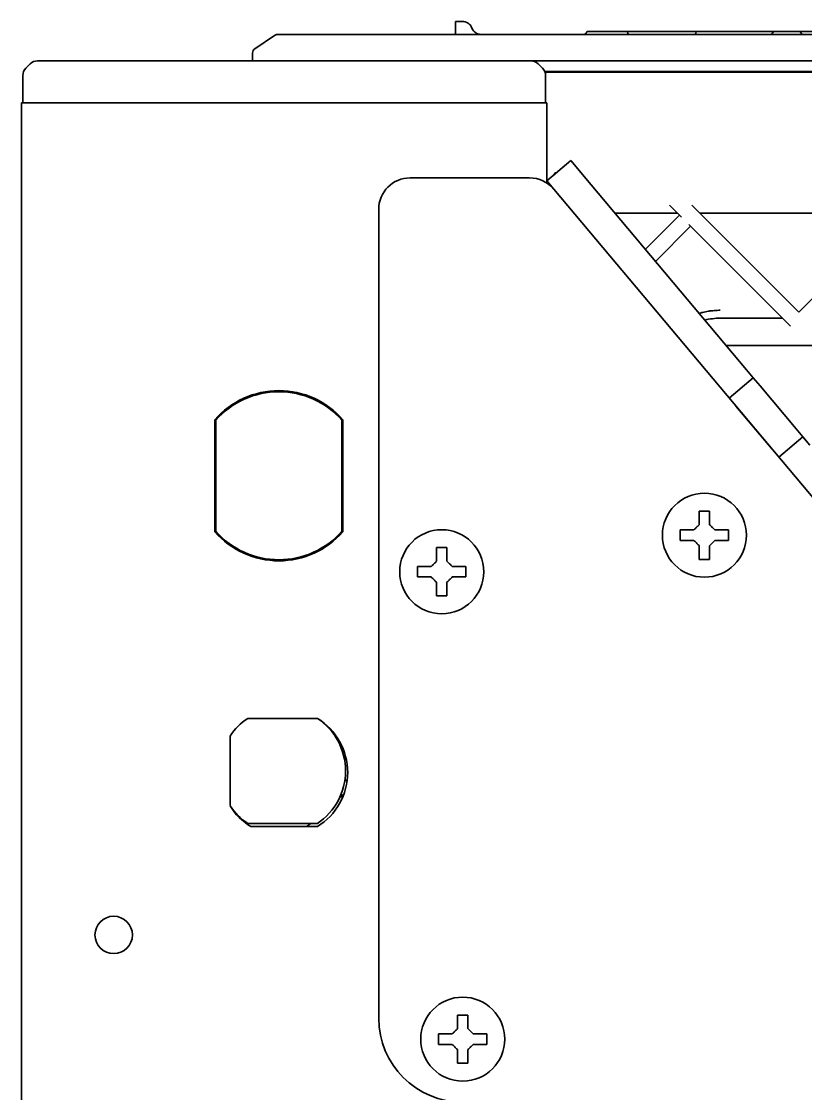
# Model space of a CAD drawing. Header units: inches. Extents: x 885 to 6823, y 710 to 5493.
# Drawn here: x 2616.8 to 2691.4, y 5315.8 to 5417.8 of the extents above; entities that cross this region are included whole.
import ezdxf

# ---------------------------------------------------------------- set-up
doc = ezdxf.new("R2010")
doc.units = ezdxf.units.IN
doc.layers.add('1', color=7, linetype='Continuous', true_color=0xffffff)

msp = doc.modelspace()

# ---------------------------------------------------------------- linework, layer by layer
at = {"layer": '1', "color": 7, "linetype": 'Continuous', "lineweight": 35}
for p, q in [((2658.08, 5417.56), (2658.08, 5417.83)), ((2658.08, 5417.83), (2658.73, 5417.83)), ((2658.08, 5416.85), (2658.08, 5417.56)), ((2659.65, 5417.21), (2659.68, 5417.14)), ((2640.85, 5416.49), (2639, 5415.23)), ((2640.85, 5416.49), (2639, 5415.23)), ((2641.13, 5416.58), (2643.03, 5416.58)), ((2643.03, 5416.58), (2762.53, 5416.58)), ((2658.08, 5416.58), (2658.08, 5416.85)), ((2674.3, 5416.88), (2670.74, 5416.88)), ((2674.3, 5416.88), (2681.06, 5416.88)), ((2681.06, 5416.88), (2684.75, 5416.88)), ((2684.75, 5416.88), (2685.94, 5416.88)), ((2685.94, 5416.88), (2688.48, 5416.88)), ((2688.48, 5416.88), (2690.76, 5416.88)), ((2690.76, 5416.88), (2693.34, 5416.88)), ((2618.32, 5414.08), (2618.51, 5414.08)), ((2665.06, 5414.08), (2618.51, 5414.08)), ((2629.45, 5414.13), (2629.45, 5414.08)), ((2629.55, 5414.08), (2629.55, 5414.08)), ((2629.55, 5414.08), (2629.55, 5414.08)), ((2638.78, 5414.82), (2638.78, 5414.08)), ((2665.24, 5414.08), (2665.06, 5414.08)), ((2665.24, 5414.08), (2785.78, 5414.08)), ((2617.61, 5413.79), (2617.2, 5413.37)), ((2666.36, 5413.37), (2665.95, 5413.79)), ((2666.57, 5413.08), (2785.78, 5413.08)), ((2666.6, 5413.01), (2782.71, 5413.01)), ((2616.91, 5412.67), (2616.91, 5410.08)), ((2666.66, 5410.08), (2666.66, 5412.67)), ((2616.78, 5410.08), (2618.58, 5410.08)), ((2616.78, 5260.05), (2616.78, 5410.08)), ((2618.58, 5410.08), (2664.98, 5410.08)), ((2664.98, 5410.08), (2666.78, 5410.08)), ((2666.78, 5402.45), (2666.78, 5410.08)), ((2666.78, 5402.65), (2669.08, 5404.58)), ((2669.08, 5404.58), (2671.01, 5402.28)), ((2665.14, 5402.94), (2653.78, 5402.94)), ((2667.44, 5401.87), (2666.78, 5402.65)), ((2667.58, 5403.42), (2667.44, 5403.21)), ((2667.58, 5403.33), (2667.58, 5403.42)), ((2667.58, 5403.42), (2667.7, 5403.42)), ((2666.94, 5402.46), (2666.89, 5402.38)), ((2726.58, 5331.39), (2667.44, 5401.87)), ((2685.79, 5384.66), (2671.01, 5402.28)), ((2650.78, 5399.94), (2650.78, 5322.94)), ((2673.27, 5399.58), (2679.22, 5399.58)), ((2678.47, 5400.33), (2679.59, 5399.21)), ((2690.78, 5390.14), (2680.59, 5400.33)), ((2681.34, 5399.58), (2700.22, 5399.58)), ((2700.97, 5400.33), (2690.78, 5390.14)), ((2679.41, 5399.39), (2676.16, 5396.14)), ((2677.13, 5394.99), (2680.47, 5398.33)), ((2680.3, 5398.51), (2689.97, 5388.83)), ((2689.22, 5389.58), (2683.28, 5389.58)), ((2764.68, 5386.98), (2683.88, 5386.98)), ((2685.79, 5384.66), (2686.43, 5383.9)), ((2684.14, 5381.97), (2686.43, 5383.9)), ((2686.43, 5383.9), (2687.08, 5383.13)), ((2687.08, 5383.13), (2690.51, 5379.04)), ((2684.78, 5381.2), (2688.22, 5377.11)), ((2635.18, 5379.91), (2635.18, 5369.25)), ((2635.28, 5369.29), (2635.28, 5379.87)), ((2647.28, 5379.87), (2647.28, 5369.29)), ((2647.38, 5369.25), (2647.38, 5379.91)), ((2688.86, 5376.34), (2691.16, 5378.27)), ((2690.51, 5379.04), (2691.16, 5378.27)), ((2691.16, 5378.27), (2691.8, 5377.5)), ((2679.48, 5368.92), (2679.48, 5369.42)), ((2679.48, 5368.42), (2679.48, 5368.92)), ((2684.08, 5369.42), (2684.08, 5368.92)), ((2684.08, 5368.92), (2684.08, 5368.42)), ((2654.48, 5365.44), (2654.48, 5365.94)), ((2659.08, 5365.94), (2659.08, 5365.44)), ((2654.48, 5364.94), (2654.48, 5365.44)), ((2659.08, 5365.44), (2659.08, 5364.94)), ((2644.95, 5351.48), (2638.31, 5351.48)), ((2644.96, 5351.48), (2644.95, 5351.48)), ((2636.63, 5349.8), (2636.63, 5343.17)), ((2647.56, 5345.58), (2647.78, 5345.58)), ((2647.05, 5343.92), (2647.47, 5344.28)), ((2638.31, 5341.48), (2644.95, 5341.48)), ((2643.94, 5341.18), (2644.28, 5341.48)), ((2638.61, 5341.18), (2644.96, 5341.18)), ((2656.48, 5320.94), (2656.48, 5321.44)), ((2661.08, 5321.44), (2661.08, 5320.94)), ((2656.48, 5320.44), (2656.48, 5320.94)), ((2661.08, 5320.94), (2661.08, 5320.44))]:
    msp.add_line(p, q, dxfattribs=at)
for centre, radius in [((2681.78, 5368.92), 4), ((2656.78, 5365.44), 4), ((2625.56, 5330.86), 1.78), ((2658.78, 5320.94), 4)]:
    msp.add_circle(centre, radius, dxfattribs=at)
for centre, radius, start, end in [((2658.73, 5416.83), 1, 22.0243, 90), ((2660.58, 5417.58), 1, 206.2307, 233.0383), ((2641.13, 5416.08), 0.5, 90, 124.2869), ((2670.28, 5416.83), 0.25, 270, 336.4218), ((2670.74, 5416.63), 0.25, 90, 156.4218), ((2688.02, 5416.83), 0.25, 270, 336.4218), ((2688.48, 5416.63), 0.25, 90, 156.4218), ((2690.76, 5416.63), 0.25, 23.5782, 90), ((2691.22, 5416.83), 0.25, 203.5782, 270), ((2639.28, 5414.82), 0.5, 124.2869, 180), ((2618.32, 5413.08), 1, 90, 135), ((2665.24, 5413.08), 1, 45, 90), ((2617.91, 5412.67), 1, 135, 180), ((2665.66, 5412.67), 1, 0, 45), ((2669.78, 5411.08), 2, 90, 105.788), ((2674.79, 5411.08), 2, 73.6105, 90), ((2653.78, 5399.94), 3, 90, 180), ((2665.14, 5399.94), 3, 40, 90), ((2683.28, 5383.58), 6, 90, 104.1173), ((2641.28, 5374.58), 8.1, 41.1416, 138.8584), ((2641.28, 5374.58), 8, 41.4096, 138.5904), ((2641.28, 5374.58), 8.1, 221.1416, 318.8584), ((2641.28, 5374.58), 8, 221.4096, 318.5904), ((2641.63, 5346.48), 6, 123.5573, 146.4427), ((2641.63, 5346.48), 6, 303.5573, 56.4427), ((2641.78, 5346.33), 6.05, 301.6532, 58.3468), ((2641.63, 5346.48), 6, 213.5573, 236.4427), ((2641.78, 5346.33), 6.05, 211.6532, 238.3468), ((2658.78, 5322.94), 8, 180, 270)]:
    msp.add_arc(centre, radius, start, end, dxfattribs=at)
for centre, start_param, end_param in [((2680.88, 5416.83), 0, 1.159279), ((2681.06, 5416.63), 3.141593, 4.300872)]:
    msp.add_ellipse(centre, major_axis=(0, -0.25), ratio=0.380989, start_param=start_param, end_param=end_param, dxfattribs=at)
for points, degree in [([(2659.68, 5417.14), (2659.66, 5417.19)], 1), ([(2681.28, 5371.22), (2681.45, 5371.22), (2681.78, 5371.22), (2682.11, 5371.22), (2682.28, 5371.22)], 3), ([(2681.28, 5369.92), (2681.28, 5369.98), (2681.28, 5370.08), (2681.28, 5370.25), (2681.28, 5370.41), (2681.28, 5370.56), (2681.28, 5370.71), (2681.28, 5370.87), (2681.28, 5371.03), (2681.28, 5371.16), (2681.28, 5371.22)], 3), ([(2680.78, 5369.42), (2680.8, 5369.45), (2680.85, 5369.49), (2680.92, 5369.56), (2680.99, 5369.64), (2681.07, 5369.71), (2681.14, 5369.78), (2681.21, 5369.85), (2681.26, 5369.9), (2681.28, 5369.92)], 3), ([(2682.28, 5369.92), (2682.31, 5369.9), (2682.36, 5369.84), (2682.43, 5369.77), (2682.5, 5369.7), (2682.57, 5369.63), (2682.64, 5369.56), (2682.71, 5369.49), (2682.76, 5369.45), (2682.78, 5369.42)], 3), ([(2682.78, 5369.42), (2682.83, 5369.42), (2682.94, 5369.42), (2683.1, 5369.42), (2683.26, 5369.42), (2683.42, 5369.42), (2683.57, 5369.42), (2683.73, 5369.42), (2683.89, 5369.42), (2684.02, 5369.42), (2684.08, 5369.42)], 3), ([(2680.78, 5368.42), (2680.73, 5368.42), (2680.62, 5368.42), (2680.46, 5368.42), (2680.3, 5368.42), (2680.14, 5368.42), (2679.99, 5368.42), (2679.83, 5368.42), (2679.67, 5368.42), (2679.54, 5368.42), (2679.48, 5368.42)], 3), ([(2681.28, 5367.92), (2681.25, 5367.95), (2681.2, 5368), (2681.13, 5368.07), (2681.06, 5368.14), (2680.99, 5368.22), (2680.92, 5368.28), (2680.85, 5368.35), (2680.8, 5368.4), (2680.78, 5368.42)], 3), ([(2682.78, 5368.42), (2682.76, 5368.4), (2682.71, 5368.35), (2682.64, 5368.28), (2682.57, 5368.21), (2682.49, 5368.14), (2682.42, 5368.07), (2682.35, 5367.99), (2682.3, 5367.95), (2682.28, 5367.92)], 3), ([(2682.28, 5367.92), (2682.28, 5367.87), (2682.28, 5367.76), (2682.28, 5367.6), (2682.28, 5367.44), (2682.28, 5367.28), (2682.28, 5367.13), (2682.28, 5366.98), (2682.28, 5366.81), (2682.28, 5366.69), (2682.28, 5366.62)], 3), ([(2656.28, 5367.74), (2656.45, 5367.74), (2656.78, 5367.74), (2657.11, 5367.74), (2657.28, 5367.74)], 3), ([(2656.28, 5366.44), (2656.28, 5366.49), (2656.28, 5366.6), (2656.28, 5366.76), (2656.28, 5366.92), (2656.28, 5367.08), (2656.28, 5367.23), (2656.28, 5367.39), (2656.28, 5367.55), (2656.28, 5367.68), (2656.28, 5367.74)], 3), ([(2655.78, 5365.94), (2655.8, 5365.96), (2655.85, 5366.01), (2655.92, 5366.08), (2655.99, 5366.15), (2656.07, 5366.22), (2656.14, 5366.3), (2656.21, 5366.37), (2656.26, 5366.42), (2656.28, 5366.44)], 3), ([(2657.28, 5366.44), (2657.31, 5366.41), (2657.36, 5366.36), (2657.43, 5366.29), (2657.5, 5366.22), (2657.57, 5366.15), (2657.64, 5366.08), (2657.71, 5366.01), (2657.76, 5365.96), (2657.78, 5365.94)], 3), ([(2657.78, 5365.94), (2657.83, 5365.94), (2657.94, 5365.94), (2658.1, 5365.94), (2658.26, 5365.94), (2658.42, 5365.94), (2658.57, 5365.94), (2658.73, 5365.94), (2658.89, 5365.94), (2659.02, 5365.94), (2659.08, 5365.94)], 3), ([(2682.28, 5366.62), (2682.11, 5366.62), (2681.78, 5366.62), (2681.45, 5366.62), (2681.28, 5366.62)], 3), ([(2655.78, 5364.94), (2655.73, 5364.94), (2655.62, 5364.94), (2655.46, 5364.94), (2655.3, 5364.94), (2655.14, 5364.94), (2654.99, 5364.94), (2654.83, 5364.94), (2654.67, 5364.94), (2654.54, 5364.94), (2654.48, 5364.94)], 3), ([(2656.28, 5364.44), (2656.25, 5364.47), (2656.2, 5364.52), (2656.13, 5364.59), (2656.06, 5364.66), (2655.99, 5364.73), (2655.92, 5364.8), (2655.85, 5364.87), (2655.8, 5364.92), (2655.78, 5364.94)], 3), ([(2657.78, 5364.94), (2657.76, 5364.92), (2657.71, 5364.87), (2657.64, 5364.8), (2657.57, 5364.73), (2657.49, 5364.65), (2657.42, 5364.58), (2657.35, 5364.51), (2657.3, 5364.46), (2657.28, 5364.44)], 3), ([(2657.28, 5364.44), (2657.28, 5364.39), (2657.28, 5364.28), (2657.28, 5364.12), (2657.28, 5363.96), (2657.28, 5363.8), (2657.28, 5363.65), (2657.28, 5363.49), (2657.28, 5363.33), (2657.28, 5363.2), (2657.28, 5363.14)], 3), ([(2657.28, 5363.14), (2657.11, 5363.14), (2656.78, 5363.14), (2656.45, 5363.14), (2656.28, 5363.14)], 3), ([(2658.28, 5323.24), (2658.45, 5323.24), (2658.78, 5323.24), (2659.11, 5323.24), (2659.28, 5323.24)], 3), ([(2658.28, 5321.94), (2658.28, 5322), (2658.28, 5322.1), (2658.28, 5322.27), (2658.28, 5322.42), (2658.28, 5322.58), (2658.28, 5322.73), (2658.28, 5322.89), (2658.28, 5323.05), (2658.28, 5323.18), (2658.28, 5323.24)], 3), ([(2657.78, 5321.44), (2657.8, 5321.47), (2657.85, 5321.51), (2657.92, 5321.58), (2657.99, 5321.66), (2658.07, 5321.73), (2658.14, 5321.8), (2658.21, 5321.87), (2658.26, 5321.92), (2658.28, 5321.94)], 3), ([(2659.28, 5321.94), (2659.31, 5321.92), (2659.36, 5321.86), (2659.43, 5321.79), (2659.5, 5321.72), (2659.57, 5321.65), (2659.64, 5321.58), (2659.71, 5321.51), (2659.76, 5321.46), (2659.78, 5321.44)], 3), ([(2659.78, 5321.44), (2659.83, 5321.44), (2659.94, 5321.44), (2660.1, 5321.44), (2660.26, 5321.44), (2660.42, 5321.44), (2660.57, 5321.44), (2660.73, 5321.44), (2660.89, 5321.44), (2661.02, 5321.44), (2661.08, 5321.44)], 3), ([(2657.78, 5320.44), (2657.73, 5320.44), (2657.62, 5320.44), (2657.46, 5320.44), (2657.3, 5320.44), (2657.14, 5320.44), (2656.99, 5320.44), (2656.83, 5320.44), (2656.67, 5320.44), (2656.54, 5320.44), (2656.48, 5320.44)], 3), ([(2658.28, 5319.94), (2658.25, 5319.97), (2658.2, 5320.02), (2658.13, 5320.09), (2658.06, 5320.16), (2657.99, 5320.23), (2657.92, 5320.3), (2657.85, 5320.37), (2657.8, 5320.42), (2657.78, 5320.44)], 3), ([(2659.78, 5320.44), (2659.76, 5320.42), (2659.71, 5320.37), (2659.64, 5320.3), (2659.57, 5320.23), (2659.49, 5320.16), (2659.42, 5320.08), (2659.35, 5320.01), (2659.3, 5319.97), (2659.28, 5319.94)], 3), ([(2659.28, 5319.94), (2659.28, 5319.89), (2659.28, 5319.78), (2659.28, 5319.62), (2659.28, 5319.46), (2659.28, 5319.3), (2659.28, 5319.15), (2659.28, 5319), (2659.28, 5318.83), (2659.28, 5318.71), (2659.28, 5318.64)], 3), ([(2659.28, 5318.64), (2659.11, 5318.64), (2658.78, 5318.64), (2658.45, 5318.64), (2658.28, 5318.64)], 3)]:
    msp.add_open_spline(points, degree=degree, dxfattribs=at)
for points, knots in [([(2659.98, 5416.78), (2660, 5416.77), (2660.03, 5416.75), (2660.08, 5416.72), (2660.1, 5416.7), (2660.17, 5416.67), (2660.22, 5416.65), (2660.32, 5416.61), (2660.38, 5416.6), (2660.45, 5416.59), (2660.49, 5416.59), (2660.54, 5416.58), (2660.55, 5416.58), (2660.57, 5416.58), (2660.57, 5416.58), (2660.58, 5416.58)], [0, 0, 0, 0, 0.125, 0.125, 0.25, 0.25, 0.5, 0.5, 0.75, 0.75, 0.875, 0.9375, 0.96875, 0.96875, 1, 1, 1, 1]), ([(2674.49, 5416.73), (2674.49, 5416.74), (2674.48, 5416.76), (2674.47, 5416.78), (2674.47, 5416.79), (2674.45, 5416.81), (2674.45, 5416.82), (2674.43, 5416.83), (2674.42, 5416.84), (2674.4, 5416.86), (2674.38, 5416.87), (2674.35, 5416.88), (2674.34, 5416.88), (2674.32, 5416.88), (2674.31, 5416.88), (2674.31, 5416.88), (2674.3, 5416.88)], [0, 0, 0, 0, 0.125, 0.125, 0.25, 0.25, 0.375, 0.375, 0.5, 0.5, 0.75, 0.75, 0.875, 0.9375, 0.9375, 1, 1, 1, 1]), ([(2674.49, 5416.73), (2674.5, 5416.72), (2674.5, 5416.71), (2674.51, 5416.69), (2674.51, 5416.69), (2674.52, 5416.68), (2674.52, 5416.67), (2674.54, 5416.65), (2674.55, 5416.63), (2674.58, 5416.61), (2674.58, 5416.61), (2674.6, 5416.6), (2674.62, 5416.59), (2674.64, 5416.58), (2674.65, 5416.58), (2674.66, 5416.58), (2674.66, 5416.58), (2674.67, 5416.58)], [0, 0, 0, 0, 0.125, 0.125, 0.1875, 0.1875, 0.25, 0.25, 0.5, 0.5, 0.625, 0.625, 0.75, 0.875, 0.9375, 0.9375, 1, 1, 1, 1]), ([(2681.3, 5390.04), (2681.4, 5390.08), (2681.51, 5390.11), (2681.8, 5390.18), (2681.98, 5390.21), (2682.21, 5390.25), (2682.26, 5390.26), (2682.35, 5390.27), (2682.39, 5390.28), (2682.53, 5390.29), (2682.63, 5390.3), (2682.91, 5390.32), (2683.09, 5390.33), (2683.28, 5390.33)], [0, 0, 0, 0, 0.169694, 0.169694, 0.446463, 0.446463, 0.515655, 0.515655, 0.584847, 0.584847, 0.723231, 0.723231, 1, 1, 1, 1]), ([(2682.28, 5371.22), (2682.28, 5371.02), (2682.28, 5370.81), (2682.28, 5370.48), (2682.28, 5370.37), (2682.28, 5370.15), (2682.28, 5370.04), (2682.28, 5369.92)], [0, 0, 0, 0, 0.5, 0.5, 0.75, 0.75, 1, 1, 1, 1]), ([(2679.48, 5369.42), (2679.68, 5369.42), (2679.89, 5369.42), (2680.22, 5369.42), (2680.33, 5369.42), (2680.55, 5369.42), (2680.67, 5369.42), (2680.78, 5369.42)], [0, 0, 0, 0, 0.5, 0.5, 0.75, 0.75, 1, 1, 1, 1]), ([(2681.28, 5366.62), (2681.28, 5366.83), (2681.28, 5367.03), (2681.28, 5367.36), (2681.28, 5367.47), (2681.28, 5367.69), (2681.28, 5367.81), (2681.28, 5367.92)], [0, 0, 0, 0, 0.5, 0.5, 0.75, 0.75, 1, 1, 1, 1]), ([(2684.08, 5368.42), (2683.88, 5368.42), (2683.67, 5368.42), (2683.34, 5368.42), (2683.23, 5368.42), (2683.01, 5368.42), (2682.9, 5368.42), (2682.78, 5368.42)], [0, 0, 0, 0, 0.5, 0.5, 0.75, 0.75, 1, 1, 1, 1]), ([(2657.28, 5367.74), (2657.28, 5367.54), (2657.28, 5367.33), (2657.28, 5367), (2657.28, 5366.89), (2657.28, 5366.67), (2657.28, 5366.55), (2657.28, 5366.44)], [0, 0, 0, 0, 0.5, 0.5, 0.75, 0.75, 1, 1, 1, 1]), ([(2654.48, 5365.94), (2654.68, 5365.94), (2654.89, 5365.94), (2655.22, 5365.94), (2655.33, 5365.94), (2655.55, 5365.94), (2655.67, 5365.94), (2655.78, 5365.94)], [0, 0, 0, 0, 0.5, 0.5, 0.75, 0.75, 1, 1, 1, 1]), ([(2659.08, 5364.94), (2658.88, 5364.94), (2658.67, 5364.94), (2658.34, 5364.94), (2658.23, 5364.94), (2658.01, 5364.94), (2657.9, 5364.94), (2657.78, 5364.94)], [0, 0, 0, 0, 0.5, 0.5, 0.75, 0.75, 1, 1, 1, 1]), ([(2656.28, 5363.14), (2656.28, 5363.34), (2656.28, 5363.55), (2656.28, 5363.88), (2656.28, 5363.99), (2656.28, 5364.21), (2656.28, 5364.32), (2656.28, 5364.44)], [0, 0, 0, 0, 0.5, 0.5, 0.75, 0.75, 1, 1, 1, 1]), ([(2659.28, 5323.24), (2659.28, 5323.04), (2659.28, 5322.83), (2659.28, 5322.5), (2659.28, 5322.39), (2659.28, 5322.17), (2659.28, 5322.06), (2659.28, 5321.94)], [0, 0, 0, 0, 0.5, 0.5, 0.75, 0.75, 1, 1, 1, 1]), ([(2656.48, 5321.44), (2656.68, 5321.44), (2656.89, 5321.44), (2657.22, 5321.44), (2657.33, 5321.44), (2657.55, 5321.44), (2657.67, 5321.44), (2657.78, 5321.44)], [0, 0, 0, 0, 0.5, 0.5, 0.75, 0.75, 1, 1, 1, 1]), ([(2658.28, 5318.64), (2658.28, 5318.84), (2658.28, 5319.05), (2658.28, 5319.38), (2658.28, 5319.49), (2658.28, 5319.71), (2658.28, 5319.83), (2658.28, 5319.94)], [0, 0, 0, 0, 0.5, 0.5, 0.75, 0.75, 1, 1, 1, 1]), ([(2661.08, 5320.44), (2660.88, 5320.44), (2660.67, 5320.44), (2660.34, 5320.44), (2660.23, 5320.44), (2660.01, 5320.44), (2659.9, 5320.44), (2659.78, 5320.44)], [0, 0, 0, 0, 0.5, 0.5, 0.75, 0.75, 1, 1, 1, 1])]:
    msp.add_open_spline(points, degree=3, knots=knots, dxfattribs=at)

doc.saveas('drawing.dxf')
